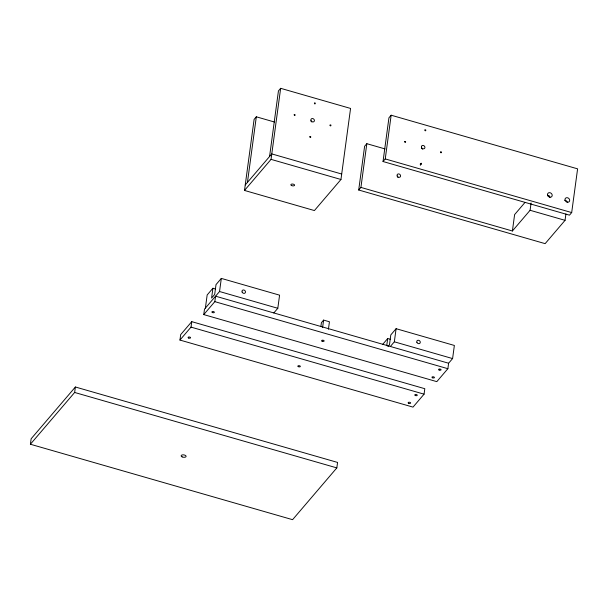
<?xml version="1.0" encoding="UTF-8"?>
<svg xmlns="http://www.w3.org/2000/svg" width="608" height="608" viewBox="0 0 608 608"><rect width="100%" height="100%" fill="white"/><g stroke="black" fill="none" stroke-linecap="round" stroke-linejoin="round"><path stroke-width="0.91" d="M30.4 444.243L31.137 438.778L75.384 387L337.562 462.43L336.824 467.894L292.585 519.68L30.4 444.243L74.647 392.464L75.384 387M179.953 340.062L180.69 334.598L191.756 321.655L424.802 388.702L424.065 394.166L413.007 407.117L179.953 340.062L191.018 327.119L191.756 321.655M387.919 346.552L389.47 344.744L390.8 334.909L396.104 328.692L454.366 345.458L452.595 358.576L448.613 363.234L447.876 368.699L436.81 381.642L203.764 314.594L204.501 309.13L219.541 291.521L221.32 278.403L279.581 295.169L277.81 308.286L273.828 312.945M205.382 308.089L207.161 294.971L212.914 288.245L215.597 289.013M212.914 288.245L211.584 298.08L214.677 294.454L216.007 284.62L221.32 278.403M203.764 314.594L214.822 301.644L215.559 296.18L448.613 363.234M269.572 156.499L278.441 90.911L280.653 88.32L350.565 108.437L340.959 179.489L314.412 210.558L244.5 190.441L254.106 119.388L256.318 116.804L274.474 122.026M247.448 182.385L256.318 116.804M244.5 190.441L271.046 159.372L280.653 88.32M320.895 326.428L321.396 322.681L323.608 320.089L329.437 321.769L328.426 329.262M322.597 327.59L323.608 320.089M565.911 213.963L565.052 220.339L545.14 243.648L358.705 190.008L364.61 146.277L366.822 143.693L385.016 148.922M358.705 190.008L360.916 187.416L366.822 143.693M383.032 161.523L388.945 117.8L391.157 115.208L577.6 168.849L571.687 212.572L569.476 215.164L383.032 161.523L385.244 158.931L391.157 115.208M386.734 345.686L387.699 338.527L390.389 339.302M390.351 346.469L394.334 341.81L396.104 328.692M360.916 187.416L512.4 230.994L514.611 214.601L524.985 202.456M512.4 230.994L530.092 210.284L531.08 202.996M245.237 184.976L271.784 153.908L341.696 174.025M420.364 165.262C423.556 160.527 417.742 165.794 421.466 163.97M382.523 344.592L387.699 338.527M547.808 195.761L549.624 196.285M385.244 158.931L571.687 212.572M530.092 210.284L565.052 220.339M271.046 159.372L340.959 179.489M219.541 291.521L277.81 308.286M394.334 341.81L452.595 358.576M214.822 301.644L447.876 368.699M191.018 327.119L424.065 394.166M74.647 392.464L336.824 467.894M310.992 121.319A1.885 1.581 40.5 0 1 311.76 121.927M397.282 176.746A1.885 1.581 40.5 0 1 398.004 177.399M421.504 148.208A1.885 1.581 40.5 0 1 422.522 149.226M564.764 200.268A2.508 2.105 40.5 0 1 567.446 202.593M547.793 195.305A2.508 2.105 40.5 0 1 549.951 197.456M330.007 125.157C330.668 127.437 331.824 123.933 330.007 125.157M440.519 152.046C441.18 154.333 442.328 150.822 440.519 152.046M294.181 114.783C294.561 117.086 296.164 113.802 294.181 114.783M314.382 103.124C314.762 105.427 316.365 102.144 314.382 103.124M309.837 136.754C310.217 139.065 311.82 135.774 309.837 136.754M404.692 141.672C405.072 143.974 406.676 140.691 404.692 141.672M424.893 130.013C425.273 132.316 426.877 129.033 424.893 130.013M291.635 185.584A1.885 0.897 7.7 0 0 294.591 185.25A1.885 0.897 7.7 0 0 291.962 184.057A1.885 0.897 7.7 0 0 291.635 185.584M310.924 120.293A1.885 1.581 40.5 0 0 313.819 121.699A1.885 1.581 40.5 0 0 313.211 118.727A1.885 1.581 40.5 0 0 310.924 120.293M212.397 312.542A1.254 0.6 7.7 0 0 214.366 312.314A1.254 0.6 7.7 0 0 212.618 311.524A1.254 0.6 7.7 0 0 212.397 312.542M432.47 377.788A1.254 0.6 7.7 0 0 434.439 377.568A1.254 0.6 7.7 0 0 432.691 376.778A1.254 0.6 7.7 0 0 432.47 377.788M439.105 370.021A1.254 0.6 7.7 0 0 441.074 369.801A1.254 0.6 7.7 0 0 439.326 369.01A1.254 0.6 7.7 0 0 439.105 370.021M322.035 341.149A1.254 0.6 7.7 0 0 324.117 341.08A1.254 0.6 7.7 0 0 322.567 340.191A1.254 0.6 7.7 0 0 322.035 341.149M188.594 338.01A1.254 0.6 7.7 0 0 190.562 337.79A1.254 0.6 7.7 0 0 188.807 336.992A1.254 0.6 7.7 0 0 188.594 338.01M408.66 403.264A1.254 0.6 7.7 0 0 410.628 403.036A1.254 0.6 7.7 0 0 408.88 402.245A1.254 0.6 7.7 0 0 408.66 403.264M415.302 395.496A1.254 0.6 7.7 0 0 417.27 395.268A1.254 0.6 7.7 0 0 415.515 394.478A1.254 0.6 7.7 0 0 415.302 395.496M298.232 366.616A1.254 0.6 7.7 0 0 300.306 366.548A1.254 0.6 7.7 0 0 298.756 365.659A1.254 0.6 7.7 0 0 298.232 366.616M242.113 292.053A1.885 1.581 40.5 0 0 245.138 292.919A1.885 1.581 40.5 0 0 243.96 290.031A1.885 1.581 40.5 0 0 242.113 292.053M416.898 342.342A1.885 1.581 40.5 0 0 419.93 343.208A1.885 1.581 40.5 0 0 418.745 340.313A1.885 1.581 40.5 0 0 416.898 342.342M397.199 175.993A1.885 1.581 40.5 0 0 400.231 176.867A1.885 1.581 40.5 0 0 399.046 173.972A1.885 1.581 40.5 0 0 397.199 175.993M421.435 147.182A1.885 1.581 40.5 0 0 424.331 148.588A1.885 1.581 40.5 0 0 423.715 145.616A1.885 1.581 40.5 0 0 421.435 147.182M565.189 200.526A2.508 2.105 40.5 0 0 569.24 201.613A2.508 2.105 40.5 0 0 567.591 197.767A2.508 2.105 40.5 0 0 565.189 200.526M547.557 195.008A2.508 2.105 40.5 0 0 551.418 196.886A2.508 2.105 40.5 0 0 550.605 192.926A2.508 2.105 40.5 0 0 547.557 195.008M182.157 456.897A2.508 1.201 7.7 0 0 186.094 456.448A2.508 1.201 7.7 0 0 182.59 454.868A2.508 1.201 7.7 0 0 182.157 456.897"/></g></svg>
